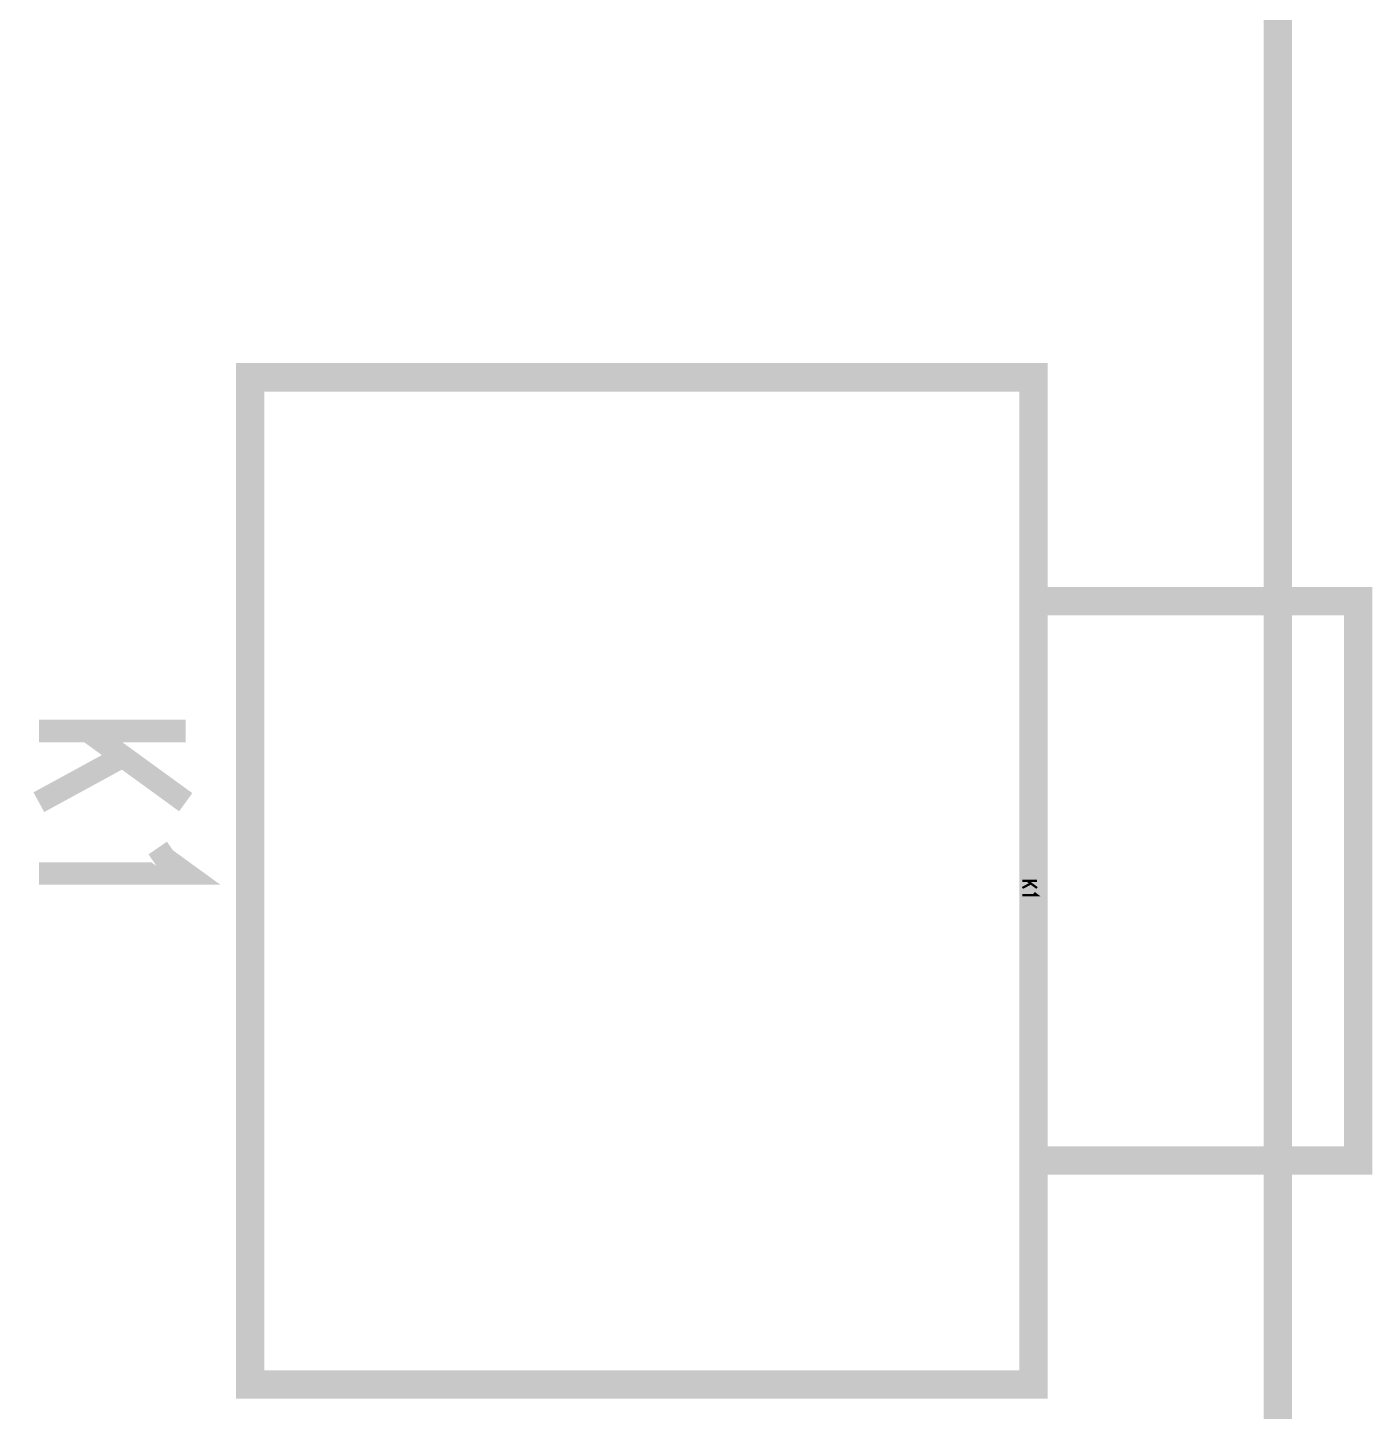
# Model space of a CAD drawing. Extents: x 64 to 173, y 17 to 95.
# Drawn here: x 116.52 to 122.53, y 26.05 to 32.23 of the extents above; entities that cross this region are included whole.
import ezdxf

# ---------------------------------------------------------------- set-up
doc = ezdxf.new("R2010")
doc.units = 0
doc.header["$MEASUREMENT"] = 0
doc.layers.add('PASTEMASKTOP_PH', color=10, linetype='CONTINUOUS')
doc.layers.add('SILKSCREENTOP_P', color=12, linetype='CONTINUOUS')

msp = doc.modelspace()

# ---------------------------------------------------------------- linework, layer by layer
at = {"layer": 'PASTEMASKTOP_PH', "const_width": 0.127}
msp.add_lwpolyline([(122.1097, 84.1985), (122.1097, 19.1889)], dxfattribs=at)
at = {"layer": 'SILKSCREENTOP_P'}
for points, const_width in [([(122.1097, 84.1985), (122.1097, 19.1889)], 0.127), ([(121.0191, 30.6669), (121.0191, 26.1671), (117.5189, 26.1671), (117.5189, 30.6669), (121.0191, 30.6669)], 0.127), ([(121.0191, 29.6669), (121.0191, 27.1671), (122.4689, 27.1671), (122.4689, 29.6669), (121.0191, 29.6669)], 0.127), ([(117.2309, 29.0866), (116.5748, 29.0866)], 0.1001), ([(117.2309, 28.7685), (116.7935, 29.0866)], 0.1001), ([(116.9497, 28.973), (116.5748, 28.7685)], 0.1001), ([(117.1059, 28.5638), (117.1372, 28.5184), (117.2309, 28.4503), (116.5748, 28.4503)], 0.1001), ([(121.0346, 28.417), (120.969, 28.417)], 0.00991), ([(121.0066, 28.4056), (120.969, 28.3853)], 0.00991), ([(121.0346, 28.3853), (120.9909, 28.417)], 0.00991), ([(121.0221, 28.3647), (121.0252, 28.3601), (121.0346, 28.3533), (120.969, 28.3533)], 0.00991)]:
    msp.add_lwpolyline(points, dxfattribs=dict(at, const_width=const_width))

doc.saveas('drawing.dxf')
